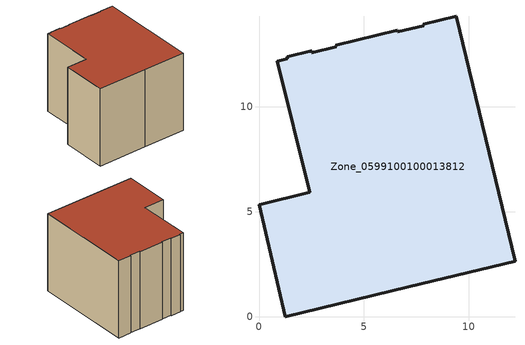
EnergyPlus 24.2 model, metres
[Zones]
Zone_0599100100013812
 floor ground (C_G): 2.5,12.67 2.52,12.59 3.68,12.87 3.67,12.95 6.58,13.65 6.6,13.57 7.85,13.88 7.83,13.95 9.39,14.33 12.2,2.66 7.13,1.44 1.24,0 0,5.34 2.42,5.94 0.87,12.19 1.35,12.3 1.34,12.39 z0
 wall outside (C_F): 1.24,0 7.13,1.44 12.2,2.66 9.39,14.33 7.83,13.95 7.85,13.88 6.6,13.57 6.58,13.65 3.67,12.95 3.68,12.87 2.52,12.59 2.5,12.67 1.34,12.39 1.35,12.3 0.87,12.19 2.42,5.94 0,5.34 1.24,0 z0:9.62
 roof outside (C_R): 2.52,12.59 2.5,12.67 1.34,12.39 1.35,12.3 0.87,12.19 2.42,5.94 0,5.34 1.24,0 7.13,1.44 12.2,2.66 9.39,14.33 7.83,13.95 7.85,13.88 6.6,13.57 6.58,13.65 3.67,12.95 3.68,12.87 z9.62
[BUILDING]
Pand.0599100100013812: North Axis=0; Terrain=City; Loads Convergence Tolerance Value=0.04; Temperature Convergence Tolerance Value=0.4; Solar Distribution=FullExterior; Maximum Number of Warmup Days=25; Minimum Number of Warmup Days=1
[Site:Location]
Rotterdam.The.Hague.AP_ZH_NLD Design_Conditions: Latitude=51.96; Longitude=4.45; Time Zone=1; Elevation=-4.5
[SITE:GROUNDTEMPERATURE:BUILDINGSURFACE]
18, 18, 18, 18, 18, 18, 18, 18, 18, 18, 18, 18
[MATERIAL] Thermal Absorptance=0.9; Solar Absorptance=0.7; Visible Absorptance=0.7
Name | Roughness | Thickness | Conductivity | Density | Specific Heat
G.D.2015-2018 | MediumSmooth | 0.15 | 0.0428571 | 540 | 1210
F.D.2015-2018 | Rough | 0.3 | 0.0666667 | 1920 | 840
R.D.2015-2018 | MediumRough | 0.2 | 0.0333333 | 1500 | 1000
[CONSTRUCTION]
C_G: G.D.2015-2018
C_F: F.D.2015-2018
C_R: R.D.2015-2018
[ZONE]
Zone_0599100100013812: Type=1; Multiplier=1; Ceiling Height=Autocalculate; Volume=Autocalculate; Floor Area=autocalculate; Part of Total Floor Area=Yes
[ZONEINFILTRATION:DESIGNFLOWRATE]
Infil_Zone_0599100100013812: Zone or ZoneList or Space or SpaceList=Zone_0599100100013812; Schedule=AlwaysOn; Design Flow Rate Calculation Method=Flow/Area; Flow Rate per Floor Area=0.0021; Constant Term Coefficient=1; Temperature Term Coefficient=0; Velocity Term Coefficient=0; Velocity Squared Term Coefficient=0
[HVACTEMPLATE:ZONE:IDEALLOADSAIRSYSTEM]
Zone_0599100100013812: Maximum Heating Supply Air Temperature=50; Minimum Cooling Supply Air Temperature=13; Maximum Heating Supply Air Humidity Ratio=0.0156; Minimum Cooling Supply Air Humidity Ratio=0.0077; Heating Limit=NoLimit; Cooling Limit=NoLimit; Dehumidification Control Type=ConstantSensibleHeatRatio; Cooling Sensible Heat Ratio=0.7; Dehumidification Setpoint=60; Humidification Control Type=None; Humidification Setpoint=30; Outdoor Air Method=None; Outdoor Air Flow Rate per Person=0.00944; Outdoor Air Flow Rate per Zone Floor Area=0; Outdoor Air Flow Rate per Zone=0; Demand Controlled Ventilation Type=None; Outdoor Air Economizer Type=NoEconomizer; Heat Recovery Type=None; Sensible Heat Recovery Effectiveness=0.7; Latent Heat Recovery Effectiveness=0.65
[ZONECONTROL:THERMOSTAT]
ThermostatControl_Zone_0599100100013812: Zone or ZoneList=Zone_0599100100013812; Control Type Schedule=DualSetpointControlType; Control 1=Thermostat_Zone_0599100100013812; Temperature Difference Between Cutout And Setpoint=0
[THERMOSTATSETPOINT:DUALSETPOINT]
Thermostat_Zone_0599100100013812: Heating Setpoint Temperature Schedule=HeatingSetpoint_Zone_0599100100013812; Cooling Setpoint Temperature Schedule=CoolingSetpoint_Zone_0599100100013812
[SCHEDULE:COMPACT]
HeatingSetpoint_Zone_0599100100013812: Through: 12/31, For: AllDays, Until: 24:00, 21
CoolingSetpoint_Zone_0599100100013812: Through: 12/31, For: AllDays, Until: 24:00, 24
DualSetpointControlType: Through: 12/31, For: AllDays, Until: 24:00, 4
AlwaysOn: Through: 12/31, For: AllDays, Until: 24:00, 1
